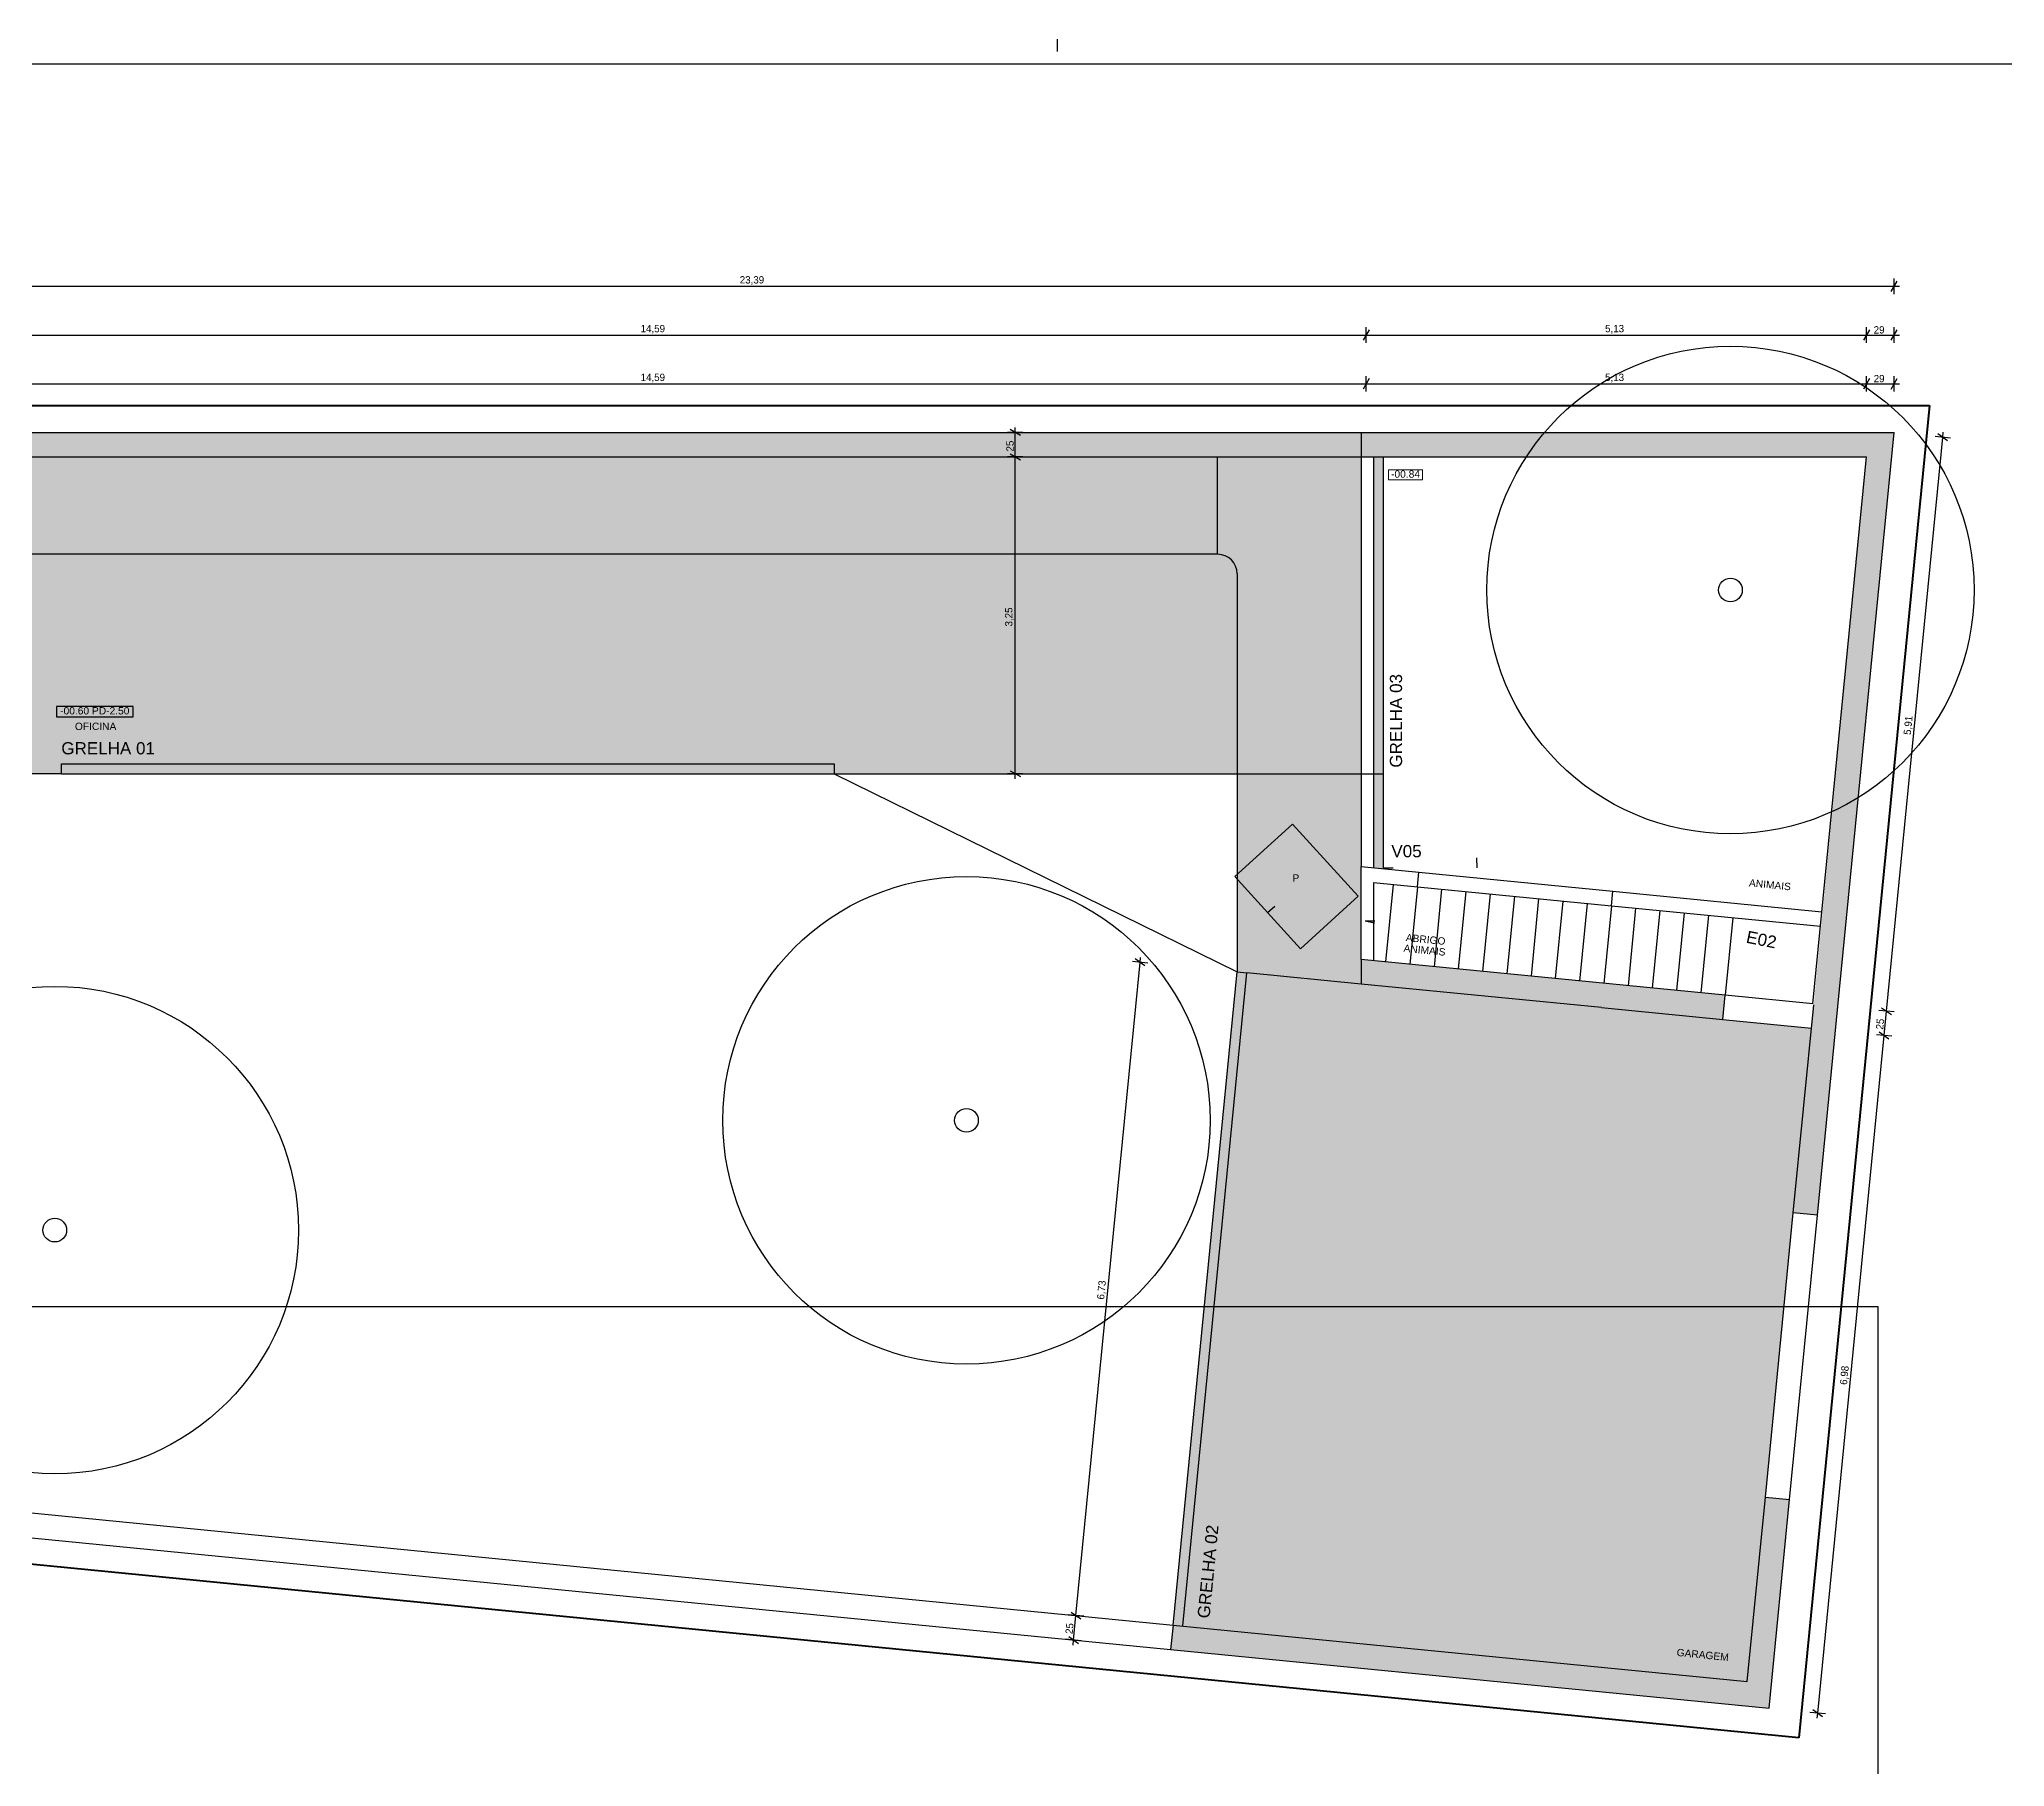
# Model space of a CAD drawing. Header units: metres. Extents: x 0 to 52.7, y 0 to 29.7.
# Drawn here: x 21.31 to 41.47, y 11.99 to 29.7 of the extents above; entities that cross this region are included whole.
import ezdxf
from ezdxf.xclip import XClip

# ---------------------------------------------------------------- set-up
doc = ezdxf.new("R2010")
doc.units = ezdxf.units.M
doc.header["$MEASUREMENT"] = 0
doc.header["$XCLIPFRAME"] = 0
doc.set_wipeout_variables(frame=1)
for name, pattern in [('J-Tracejado Curto', [0.00105, 0.0007, -0.00035]), ('J-Tracejado Largo', [0.0036, 0.0024, -0.0012]), ('Ponteado', [0.00025, 0, -0.00025]), ('Wipeout_Contour', [1, 0, -1])]:
    doc.linetypes.add(name, pattern=pattern)
for name, color, linetype in [('A-Folha rótulo', 7, 'Continuous'), ('A-Percursos', 7, 'Continuous'), ('A-Processo Vinha', 7, 'Continuous')]:
    doc.layers.add(name, color=color, linetype=linetype)
doc.styles.add('GENERATED_STYLE_2', font='swiss.ttf')
picture_1 = doc.add_image_def('image1.jpg', size_in_pixel=(3264, 2448))

# ---------------------------------------------------------------- blocks, each defined once
blk = doc.blocks.new('Desenho_1_2', base_point=(-1.33563, -1.18496))
at = {"color": 254, "linetype": 'Wipeout_Contour', "lineweight": 0, "ltscale": 3.864156}
blk.add_wipeout([(0, 0), (1.055, 0), (1.055, 0.594), (0, 0.594)], dxfattribs=at)
at = {"layer": 'A-Percursos', "linetype": 'Continuous', "lineweight": 0, "ltscale": 1000}
for points in [[(0.33893, 0.50834), (0.40144, 0.50834), (0.40144, 0.48425), (0.40464, 0.485), (0.40464, 0.50834), (0.52567, 0.50834), (0.53087, 0.50834), (0.60231, 0.50834), (0.61083, 0.50834), (0.61909, 0.50834), (0.69839, 0.50834), (0.69859, 0.50834), (0.7021, 0.50834), (0.73001, 0.50834), (0.73125, 0.50834), (0.80106, 0.50834), (0.79426, 0.43773), (0.79405, 0.43563), (0.79025, 0.39613), (0.79522, 0.39565), (0.79943, 0.43852), (0.79964, 0.44065), (0.80677, 0.51334), (0.73497, 0.51334), (0.73336, 0.51334), (0.7021, 0.51334), (0.69859, 0.51334), (0.61083, 0.51334), (0.52567, 0.51334), (0.33893, 0.51334)], [(0.6974, 0.40022), (0.70189, 0.39978), (0.70192, 0.39978), (0.74668, 0.39539), (0.75165, 0.3949), (0.77156, 0.39294), (0.77204, 0.39792), (0.70192, 0.4048), (0.6974, 0.40525)]]:
    blk.add_hatch(color=9, dxfattribs=at).paths.add_polyline_path(points)
at = {"layer": 'A-Percursos', "linetype": 'Continuous', "lineweight": 0, "ltscale": 1000, "true_color": 0x595505}
for points in [[(0.53087, 0.50834), (0.40664, 0.50834), (0.40664, 0.44338), (0.41064, 0.44338, 0.414214), (0.41464, 0.44738), (0.41464, 0.48438, -0.414214), (0.41864, 0.48838), (0.5765, 0.48838), (0.5845, 0.48838), (0.66792, 0.48838, -0.414214), (0.67192, 0.48438), (0.67192, 0.44338), (0.67192, 0.40272), (0.67391, 0.40253), (0.6974, 0.40022), (0.6974, 0.40525), (0.6974, 0.42132), (0.6974, 0.50834), (0.5846, 0.50834), (0.5845, 0.50834)], [(0.70192, 0.48438), (0.70192, 0.50834), (0.69992, 0.50834), (0.69992, 0.48438)], [(0.70192, 0.44882), (0.70192, 0.48438), (0.69992, 0.48438), (0.69992, 0.44882)], [(0.70192, 0.42389), (0.70192, 0.44882), (0.69992, 0.44882), (0.69992, 0.42409)], [(0.58925, 0.44338), (0.58925, 0.44538), (0.43073, 0.44538), (0.43073, 0.44338)], [(0.67235, 0.3866), (0.67391, 0.40253), (0.67192, 0.40272), (0.65878, 0.26877), (0.66077, 0.26857)]]:
    blk.add_hatch(color=58, dxfattribs=at).paths.add_polyline_path(points)
at = {"layer": 'A-Percursos', "linetype": 'Continuous', "lineweight": 0, "ltscale": 1000, "true_color": 0x2c2a02}
for points in [[(0.41464, 0.44738, -0.414214), (0.41064, 0.44338), (0.43073, 0.44338), (0.43073, 0.44538), (0.58925, 0.44538), (0.58925, 0.44338), (0.67192, 0.44338), (0.67192, 0.48438, 0.414214), (0.66792, 0.48838), (0.41864, 0.48838, 0.414214), (0.41464, 0.48438)], [(0.67391, 0.40253), (0.66077, 0.26857), (0.77661, 0.2572), (0.78032, 0.29502), (0.78595, 0.35234), (0.78976, 0.39116)]]:
    blk.add_hatch(color=38, dxfattribs=at).paths.add_polyline_path(points)
at = {"layer": 'A-Percursos', "linetype": 'Continuous', "lineweight": 0, "ltscale": 1000, "true_color": 0xe5e5e5}
for points in [[(0.78976, 0.39116), (0.78605, 0.35334), (0.79102, 0.35285), (0.79522, 0.39565), (0.79025, 0.39613)], [(0.65878, 0.26877), (0.65828, 0.26374), (0.78109, 0.25169), (0.7853, 0.29453), (0.78032, 0.29502), (0.77661, 0.2572), (0.66375, 0.26828)]]:
    blk.add_hatch(color=254, dxfattribs=at).paths.add_polyline_path(points)
at = {"color": 169, "linetype": 'J-Tracejado Largo', "lineweight": 50, "ltscale": 1000, "true_color": 0x1f3355}
for p, q in [((0.33893, 0.51892), (0.81399, 0.51892)), ((0.81399, 0.51892), (0.78716, 0.24565)), ((0.78716, 0.24565), (0.39383, 0.28426))]:
    blk.add_line(p, q, dxfattribs=at)
at = {"linetype": 'Continuous', "ltscale": 1000}
for p, q in [((0.24976, 0.51334), (0.80677, 0.51334)), ((0.6974, 0.51332), (0.6974, 0.42434)), ((0.79522, 0.39565), (0.80677, 0.51334)), ((0.40664, 0.50834), (0.80106, 0.50834)), ((0.66792, 0.48838), (0.66792, 0.50834)), ((0.69992, 0.50834), (0.69992, 0.42409)), ((0.70192, 0.50834), (0.70192, 0.44338)), ((0.79005, 0.39615), (0.80106, 0.50834)), ((0.66792, 0.48838), (0.41864, 0.48838)), ((0.67192, 0.48438), (0.67192, 0.40272)), ((0.43073, 0.44538), (0.58925, 0.44538)), ((0.43073, 0.44338), (0.43073, 0.44538)), ((0.58925, 0.44538), (0.58925, 0.44338)), ((0.43073, 0.44338), (0.41064, 0.44338)), ((0.43073, 0.44338), (0.58925, 0.44338)), ((0.58925, 0.44338), (0.67192, 0.44338)), ((0.67192, 0.44338), (0.70192, 0.44338)), ((0.70192, 0.44338), (0.70192, 0.42409)), ((0.68331, 0.43304), (0.67147, 0.42228)), ((0.69676, 0.41824), (0.68331, 0.43304)), ((0.6974, 0.42434), (0.70921, 0.42318)), ((0.6974, 0.40525), (0.6974, 0.42434)), ((0.68492, 0.40748), (0.67147, 0.42228)), ((0.69992, 0.42108), (0.70892, 0.42019)), ((0.69992, 0.42108), (0.69992, 0.40514)), ((0.70892, 0.42019), (0.70921, 0.42318)), ((0.70892, 0.42019), (0.74873, 0.41629)), ((0.70921, 0.42318), (0.74902, 0.41927)), ((0.68492, 0.40748), (0.69676, 0.41824)), ((0.74873, 0.41629), (0.74716, 0.40036)), ((0.74873, 0.41629), (0.74902, 0.41927)), ((0.74873, 0.41629), (0.79162, 0.41208)), ((0.74902, 0.41927), (0.79191, 0.41506)), ((0.7537, 0.4158), (0.75214, 0.39987)), ((0.75868, 0.41531), (0.75712, 0.39939)), ((0.76366, 0.41482), (0.76209, 0.3989)), ((0.76863, 0.41433), (0.76707, 0.39841)), ((0.77361, 0.41384), (0.77204, 0.39792)), ((0.77204, 0.39792), (0.6974, 0.40525)), ((0.6974, 0.40525), (0.6974, 0.40022)), ((0.65878, 0.26877), (0.67192, 0.40272)), ((0.66077, 0.26857), (0.67391, 0.40253)), ((0.67192, 0.40272), (0.67391, 0.40253)), ((0.74668, 0.39539), (0.6974, 0.40022)), ((0.74668, 0.39539), (0.77156, 0.39294)), ((0.77156, 0.39294), (0.77204, 0.39792)), ((0.79005, 0.39615), (0.77204, 0.39792)), ((0.78605, 0.35334), (0.79023, 0.39599)), ((0.79102, 0.35285), (0.79522, 0.39565)), ((0.77156, 0.39294), (0.78976, 0.39116)), ((0.78032, 0.29502), (0.78605, 0.35334)), ((0.7853, 0.29453), (0.79102, 0.35285)), ((0.79102, 0.35285), (0.78605, 0.35334)), ((0.39107, 0.29504), (0.65878, 0.26877)), ((0.77661, 0.2572), (0.78032, 0.29502)), ((0.78032, 0.29502), (0.7853, 0.29453)), ((0.78109, 0.25169), (0.7853, 0.29453)), ((0.38957, 0.29011), (0.65828, 0.26374)), ((0.65878, 0.26877), (0.65828, 0.26374)), ((0.65878, 0.26877), (0.77661, 0.2572)), ((0.65828, 0.26374), (0.78109, 0.25169))]:
    blk.add_line(p, q, dxfattribs=at)
at = {"linetype": 'J-Tracejado Curto', "ltscale": 1000}
for p, q in [((0.58925, 0.44338), (0.67192, 0.40272)), ((0.70394, 0.42068), (0.70238, 0.40476)), ((0.70892, 0.42019), (0.70736, 0.40427)), ((0.71389, 0.4197), (0.71233, 0.40378)), ((0.71887, 0.41922), (0.71731, 0.40329)), ((0.72385, 0.41873), (0.72228, 0.4028)), ((0.72882, 0.41824), (0.72726, 0.40232)), ((0.7338, 0.41775), (0.73224, 0.40183)), ((0.73878, 0.41726), (0.73721, 0.40134)), ((0.74375, 0.41677), (0.74219, 0.40085)), ((0.6974, 0.40022), (0.67391, 0.40253))]:
    blk.add_line(p, q, dxfattribs=at)
at = {"linetype": 'Ponteado', "ltscale": 1000}
for p, q in [((0.67819, 0.41488), (0.69003, 0.42564)), ((0.70192, 0.42409), (0.72129, 0.42409)), ((0.69819, 0.41321), (0.77361, 0.41384)), ((0.69819, 0.41321), (0.77204, 0.39792))]:
    blk.add_line(p, q, dxfattribs=at)
at = {"linetype": 'Continuous', "ltscale": 1000}
blk.add_arc((0.66792, 0.48438), 0.004, 0, 90, dxfattribs=at)
at = {"linetype": 'Ponteado', "ltscale": 1000}
blk.add_arc((0.70192, 0.42409), 0.01929, 0, 90, dxfattribs=at)
at = {"layer": 'A-Folha rótulo', "linetype": 'Continuous', "ltscale": 1000}
for p, q in [((0.635, 0.594), (0.635, 0.5915)), ((0.006, 0.589), (1.049, 0.589)), ((0.80677, 0.54175), (0.80677, 0.54493)), ((0.33893, 0.54334), (0.80677, 0.54334)), ((0.80616, 0.54228), (0.80739, 0.5444)), ((0.80677, 0.54334), (0.80781, 0.54334)), ((0.40664, 0.53334), (0.69839, 0.53334)), ((0.699, 0.5344), (0.69778, 0.53228)), ((0.69839, 0.53175), (0.69839, 0.53493)), ((0.69839, 0.53334), (0.80106, 0.53334)), ((0.80168, 0.5344), (0.80045, 0.53228)), ((0.80106, 0.53175), (0.80106, 0.53493)), ((0.80106, 0.53334), (0.80677, 0.53334)), ((0.80616, 0.53228), (0.80739, 0.5344)), ((0.80677, 0.53175), (0.80677, 0.53493)), ((0.80677, 0.53334), (0.80781, 0.53334)), ((0.699, 0.5244), (0.69778, 0.52228)), ((0.69839, 0.52175), (0.69839, 0.52493)), ((0.80168, 0.5244), (0.80045, 0.52228)), ((0.80106, 0.52175), (0.80106, 0.52493)), ((0.80616, 0.52228), (0.80739, 0.5244)), ((0.80677, 0.52175), (0.80677, 0.52493)), ((0.40664, 0.52334), (0.69839, 0.52334)), ((0.69839, 0.52334), (0.80106, 0.52334)), ((0.80106, 0.52334), (0.80677, 0.52334)), ((0.80677, 0.52334), (0.80781, 0.52334)), ((0.62799, 0.51334), (0.62481, 0.51334)), ((0.62746, 0.51273), (0.62534, 0.51395)), ((0.6264, 0.51334), (0.6264, 0.51438)), ((0.6264, 0.50834), (0.6264, 0.51334)), ((0.80517, 0.39467), (0.81673, 0.51236)), ((0.81831, 0.51221), (0.81514, 0.51252)), ((0.81772, 0.51165), (0.81573, 0.51308)), ((0.81673, 0.51236), (0.81683, 0.5134)), ((0.62799, 0.50834), (0.62481, 0.50834)), ((0.62534, 0.50895), (0.62746, 0.50773)), ((0.6264, 0.44338), (0.6264, 0.50834)), ((0.4454, 0.45719), (0.42968, 0.45719)), ((0.42968, 0.45719), (0.42968, 0.45507)), ((0.4454, 0.45507), (0.4454, 0.45719)), ((0.42968, 0.45507), (0.4454, 0.45507)), ((0.62534, 0.44399), (0.62746, 0.44277)), ((0.62799, 0.44338), (0.62481, 0.44338)), ((0.6264, 0.44234), (0.6264, 0.44338)), ((0.63887, 0.27072), (0.65202, 0.40468)), ((0.6536, 0.40452), (0.65044, 0.40483)), ((0.65302, 0.40396), (0.65102, 0.40539)), ((0.65202, 0.40468), (0.65212, 0.40571)), ((0.80418, 0.39538), (0.80617, 0.39396)), ((0.80676, 0.39451), (0.80359, 0.39482)), ((0.80469, 0.38969), (0.80517, 0.39467)), ((0.79105, 0.25071), (0.80469, 0.38969)), ((0.80627, 0.38954), (0.8031, 0.38985)), ((0.80369, 0.39041), (0.80568, 0.38898)), ((0.64046, 0.27056), (0.63729, 0.27088)), ((0.63788, 0.27143), (0.63987, 0.27001)), ((0.63838, 0.26569), (0.63887, 0.27072)), ((0.63738, 0.26641), (0.63937, 0.26498)), ((0.63996, 0.26554), (0.6368, 0.26585)), ((0.63828, 0.26466), (0.63838, 0.26569)), ((0.79263, 0.25055), (0.78946, 0.25086)), ((0.79005, 0.25142), (0.79204, 0.25)), ((0.79094, 0.24968), (0.79105, 0.25071))]:
    blk.add_line(p, q, dxfattribs=at)
at = {"layer": 'A-Folha rótulo', "color": 252, "linetype": 'Continuous', "lineweight": 0, "ltscale": 1000}
for p, q in [((0.71, 0.50573), (0.70297, 0.50573)), ((0.70297, 0.50573), (0.70297, 0.50362)), ((0.71, 0.50362), (0.71, 0.50573)), ((0.70297, 0.50362), (0.71, 0.50362))]:
    blk.add_line(p, q, dxfattribs=at)
at = {"layer": 'A-Processo Vinha', "linetype": 'Continuous', "ltscale": 1000}
for centre, radius in [((0.77315, 0.48105), 0.05), ((0.77315, 0.48105), 0.00243), ((0.6164, 0.37228), 0.05), ((0.42934, 0.34976), 0.05), ((0.6164, 0.37228), 0.00243), ((0.42934, 0.34976), 0.00243)]:
    blk.add_circle(centre, radius, dxfattribs=at)
at = {"layer": 'A-Folha rótulo', "linetype": 'Continuous', "char_height": 0.0015, "attachment_point": 7}
for s, insert in [('\\A1;{\\Ft;23,39}', (0.56987, 0.54364)), ('\\A1;{\\Ft;14,59}', (0.54953, 0.53364)), ('\\A1;{\\Ft;5,13}', (0.74743, 0.53364)), ('\\A1;{\\Ft;29}', (0.80254, 0.53364)), ('\\A1;{\\Ft;14,59}', (0.54953, 0.52364)), ('\\A1;{\\Ft;5,13}', (0.74743, 0.52364)), ('\\A1;{\\Ft;29}', (0.80254, 0.52364))]:
    blk.add_mtext(s, dxfattribs=dict(at, insert=insert))
for s, insert, rotation in [('\\A1;{\\Ft;25}', (0.6261, 0.50946), 90), ('\\A1;{\\Ft;3,25}', (0.6261, 0.47357), 90), ('\\A1;{\\Ft;5,91}', (0.81043, 0.45126), 84.3943), ('\\A1;{\\Ft;25}', (0.8045, 0.39084), 84.3943), ('\\A1;{\\Ft;6,73}', (0.64492, 0.33545), 84.3943), ('\\A1;{\\Ft;6,98}', (0.79734, 0.31795), 84.3943), ('\\A1;{\\Ft;25}', (0.63819, 0.26686), 84.3943)]:
    blk.add_mtext(s, dxfattribs=dict(at, insert=insert, rotation=rotation))
at = {"layer": 'A-Folha rótulo', "color": 252, "linetype": 'Continuous', "lineweight": 0, "char_height": 0.0015, "attachment_point": 8, "style": 'GENERATED_STYLE_2'}
for s, insert in [('\\A1;{\\fSwis721 BT|b0|i0|c0|p34;-00.84}', (0.70649, 0.50406)), ('\\A1;{\\fSwis721 BT|b0|i0|c0|p34;OFICINA}', (0.43771, 0.45232)), ('\\A1;{\\fSwis721 BT|b0|i0|c0|p34;P}', (0.68399, 0.42123))]:
    blk.add_mtext(s, dxfattribs=dict(at, insert=insert))
at = {"layer": 'A-Folha rótulo', "color": 14, "linetype": 'Continuous', "lineweight": 20, "true_color": 0x980000, "char_height": 0.0025, "attachment_point": 8, "style": 'GENERATED_STYLE_2'}
for s, insert, rotation in [('\\A1;{\\fSwis721 BT|b0|i0|c0|p34;GRELHA 03}', (0.70581, 0.45422), 90), ('\\A1;{\\fSwis721 BT|b0|i0|c0|p34;E02}', (0.77927, 0.4081), 348.7886), ('\\A1;{\\fSwis721 BT|b0|i0|c0|p34;GRELHA 02}', (0.66723, 0.2796), 84.3943)]:
    blk.add_mtext(s, dxfattribs=dict(at, insert=insert, rotation=rotation))
at = {"layer": 'A-Folha rótulo', "linetype": 'Continuous', "insert": (0.43754, 0.45551), "char_height": 0.0015, "attachment_point": 8, "style": 'GENERATED_STYLE_2'}
blk.add_mtext('\\A1;{\\fSwis721 BT|b0|i0|c0|p34;-00.60 PD-2.50}', dxfattribs=at)
at = {"layer": 'A-Folha rótulo', "color": 14, "linetype": 'Continuous', "lineweight": 20, "true_color": 0x980000, "char_height": 0.0025, "attachment_point": 8, "style": 'GENERATED_STYLE_2'}
for s, insert in [('\\A1;{\\fSwis721 BT|b0|i0|c0|p34;GRELHA 01}', (0.44028, 0.44731)), ('\\A1;{\\fSwis721 BT|b0|i0|c0|p34;V05}', (0.70668, 0.4262))]:
    blk.add_mtext(s, dxfattribs=dict(at, insert=insert))
at = {"layer": 'A-Folha rótulo', "color": 252, "linetype": 'Continuous', "lineweight": 0, "char_height": 0.0015, "attachment_point": 8, "rotation": 354.3943, "style": 'GENERATED_STYLE_2'}
for s, insert in [('\\A1;{\\fSwis721 BT|b0|i0|c0|p34;ANIMAIS}', (0.78119, 0.41984)), ('\\A1;{\\fSwis721 BT|b0|i0|c0|p34;GARAGEM}', (0.76739, 0.2619))]:
    blk.add_mtext(s, dxfattribs=dict(at, insert=insert))
at = {"layer": 'A-Folha rótulo', "color": 252, "linetype": 'Continuous', "lineweight": 0, "insert": (0.71032, 0.40643), "char_height": 0.0015, "width": 0.0143188, "attachment_point": 8, "rotation": 354.3943, "line_spacing_factor": 0.884114, "style": 'GENERATED_STYLE_2'}
blk.add_mtext('\\A1;{\\fSwis721 BT|b0|i0|c0|p34;ABRIGO ANIMAIS}', dxfattribs=at)
image = blk.add_image(picture_1, insert=(0.315, -0.03218), size_in_units=(0.48839, 0.36629))
image.set_boundary_path([(-0.5, -0.5), (3263.5, 2447.5)])

msp = doc.modelspace()

# ---------------------------------------------------------------- block references
at = {"color": 33, "linetype": 'Continuous', "lineweight": 0, "ltscale": 1000, "true_color": 0xa79d7c}
ref = msp.add_blockref('Desenho_1_2', (-66.781, -59.248), dxfattribs=dict(at, xscale=50, yscale=50, zscale=50))
XClip(ref).set_block_clipping_path([(0, 0), (1.055, 0.594)])

doc.saveas('drawing.dxf')
